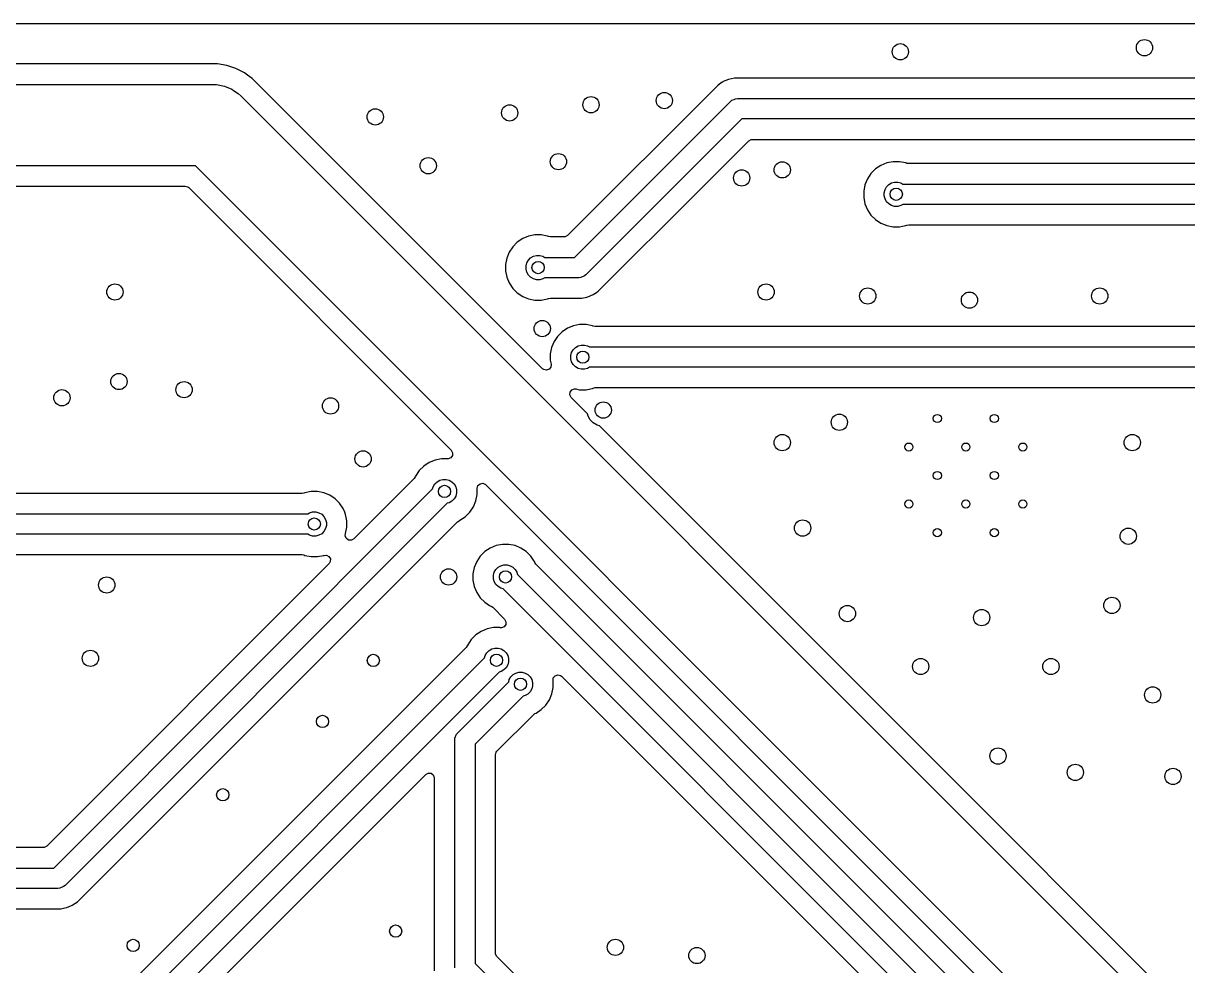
# Model space of a CAD drawing. Extents: x 2.03 to 8.88, y -5.74 to -2.97.
# Drawn here: x 3.695 to 4.821, y -3.884 to -2.972 of the extents above; entities that cross this region are included whole.
import ezdxf

# ---------------------------------------------------------------- set-up
doc = ezdxf.new("R2010")
doc.units = 0
doc.header["$MEASUREMENT"] = 0
doc.layers.add('BLACK', color=7, linetype='CONTINUOUS')

msp = doc.modelspace()

# ---------------------------------------------------------------- linework, layer by layer
at = {"layer": 'BLACK', "linetype": 'CONTINUOUS'}
for p, q in [((3.5013, -2.9725), (7.3916, -2.9725)), ((3.8826, -3.0118), (3.5387, -3.0118)), ((3.8918, -3.0132), (3.8826, -3.0118)), ((3.8826, -3.0118), (3.8826, -3.0118)), ((3.9006, -3.0161), (3.8918, -3.0132)), ((3.9081, -3.0199), (3.9006, -3.0161)), ((3.9089, -3.0203), (3.9081, -3.0199)), ((3.9119, -3.0225), (3.9089, -3.0203)), ((3.9164, -3.0258), (3.9119, -3.0225)), ((4.0962, -3.2056), (3.9164, -3.0258)), ((4.3709, -3.0295), (4.367, -3.0322)), ((4.3712, -3.0293), (4.3709, -3.0295)), ((4.3709, -3.0295), (4.3709, -3.0295)), ((4.3718, -3.0289), (4.3712, -3.0293)), ((4.3772, -3.0267), (4.3718, -3.0289)), ((4.3718, -3.0289), (4.3718, -3.0289)), ((4.3829, -3.0256), (4.3772, -3.0267)), ((4.3772, -3.0267), (4.3772, -3.0267)), ((5.3612, -3.0256), (4.3829, -3.0256)), ((4.3829, -3.0256), (4.3829, -3.0256)), ((3.5433, -3.0315), (3.878, -3.0315)), ((3.878, -3.0315), (3.8818, -3.0317)), ((3.8818, -3.0317), (3.8894, -3.0332)), ((3.8894, -3.0332), (3.8965, -3.0361)), ((3.8965, -3.0361), (3.8982, -3.0373)), ((3.8982, -3.0373), (3.9029, -3.0404)), ((3.9029, -3.0404), (3.9058, -3.043)), ((4.367, -3.0322), (4.2215, -3.1777)), ((4.367, -3.0322), (4.367, -3.0322)), ((3.9058, -3.043), (4.8588, -3.9961)), ((4.2282, -3.1988), (4.3789, -3.0482)), ((4.3789, -3.0482), (4.3804, -3.0469)), ((4.3804, -3.0469), (4.3825, -3.046)), ((4.3825, -3.046), (4.3839, -3.0455)), ((4.3839, -3.0455), (4.3858, -3.0453)), ((4.3858, -3.0453), (5.3583, -3.0453)), ((4.3899, -3.065), (4.2392, -3.2156)), ((5.3542, -3.065), (4.3899, -3.065)), ((4.348, -3.1347), (4.3966, -3.0861)), ((4.3966, -3.0861), (4.3991, -3.0848)), ((4.3991, -3.0848), (4.4001, -3.0847)), ((4.4001, -3.0847), (5.344, -3.0847)), ((4.5302, -3.1075), (4.5244, -3.1099)), ((4.5363, -3.1063), (4.5302, -3.1075)), ((4.5302, -3.1075), (4.5302, -3.1075)), ((4.5425, -3.1063), (4.5363, -3.1063)), ((4.5363, -3.1063), (4.5363, -3.1063)), ((4.5486, -3.1075), (4.5425, -3.1063)), ((4.5425, -3.1063), (4.5425, -3.1063)), ((4.5495, -3.1079), (4.5486, -3.1075)), ((4.5486, -3.1075), (4.5486, -3.1075)), ((4.5486, -3.1075), (4.5486, -3.1075)), ((4.5514, -3.1082), (4.5495, -3.1079)), ((5.0738, -3.1082), (4.5514, -3.1082)), ((3.8616, -3.1102), (3.5433, -3.1102)), ((4.8147, -4.0633), (3.8616, -3.1102)), ((4.5149, -3.1177), (4.5114, -3.1229)), ((4.5193, -3.1133), (4.5149, -3.1177)), ((4.5149, -3.1177), (4.5149, -3.1177)), ((4.5244, -3.1099), (4.5193, -3.1133)), ((4.5193, -3.1133), (4.5193, -3.1133)), ((4.5244, -3.1099), (4.5244, -3.1099)), ((3.5387, -3.1299), (3.8515, -3.1299)), ((3.8515, -3.1299), (3.8541, -3.1307)), ((3.8541, -3.1307), (3.8549, -3.1314)), ((3.8549, -3.1314), (4.1089, -3.3853)), ((4.5091, -3.1286), (4.5079, -3.1347)), ((4.5114, -3.1229), (4.5091, -3.1286)), ((4.5091, -3.1286), (4.5091, -3.1286)), ((4.5114, -3.1229), (4.5114, -3.1229)), ((4.5285, -3.1333), (4.53, -3.1306)), ((4.53, -3.1306), (4.5322, -3.1284)), ((4.5322, -3.1284), (4.5349, -3.1269)), ((4.5349, -3.1269), (4.5378, -3.1261)), ((4.5378, -3.1261), (4.5409, -3.1261)), ((4.5409, -3.1261), (4.5439, -3.1269)), ((4.5439, -3.1269), (4.5457, -3.128)), ((4.5457, -3.128), (5.0709, -3.128)), ((4.2511, -3.2316), (4.348, -3.1347)), ((4.5079, -3.1347), (4.5079, -3.1409)), ((4.5079, -3.1409), (4.5091, -3.147)), ((4.5277, -3.1363), (4.5285, -3.1333)), ((4.5277, -3.1393), (4.5277, -3.1363)), ((4.5285, -3.1423), (4.5277, -3.1393)), ((4.53, -3.145), (4.5285, -3.1423)), ((4.5091, -3.147), (4.5091, -3.147)), ((4.5091, -3.147), (4.5114, -3.1527)), ((4.5114, -3.1527), (4.5114, -3.1527)), ((4.5114, -3.1527), (4.5149, -3.1579)), ((4.5322, -3.1472), (4.53, -3.145)), ((4.5349, -3.1487), (4.5322, -3.1472)), ((4.5378, -3.1495), (4.5349, -3.1487)), ((4.5409, -3.1495), (4.5378, -3.1495)), ((4.5439, -3.1487), (4.5409, -3.1495)), ((4.5457, -3.1476), (4.5439, -3.1487)), ((5.0668, -3.1476), (4.5457, -3.1476)), ((4.5149, -3.1579), (4.5149, -3.1579)), ((4.5149, -3.1579), (4.5193, -3.1623)), ((4.5193, -3.1623), (4.5193, -3.1623)), ((4.5193, -3.1623), (4.5244, -3.1657)), ((4.5244, -3.1657), (4.5244, -3.1657)), ((4.5244, -3.1657), (4.528, -3.1672)), ((4.528, -3.1672), (4.5302, -3.1681)), ((4.5302, -3.1681), (4.5363, -3.1693)), ((4.5363, -3.1693), (4.5363, -3.1693)), ((4.5363, -3.1693), (4.5363, -3.1693)), ((4.5363, -3.1693), (4.5425, -3.1693)), ((4.5425, -3.1693), (4.5455, -3.1687)), ((4.5425, -3.1693), (4.5425, -3.1693)), ((4.5455, -3.1687), (4.5486, -3.1681)), ((4.5486, -3.1681), (4.5495, -3.1677)), ((4.5486, -3.1681), (4.5486, -3.1681)), ((4.5486, -3.1681), (4.5486, -3.1681)), ((4.5495, -3.1677), (4.5514, -3.1673)), ((4.5514, -3.1673), (5.0566, -3.1673)), ((4.1728, -3.1842), (4.1684, -3.1886)), ((4.178, -3.1807), (4.1728, -3.1842)), ((4.1728, -3.1842), (4.1728, -3.1842)), ((4.1837, -3.1784), (4.178, -3.1807)), ((4.178, -3.1807), (4.178, -3.1807)), ((4.1898, -3.1771), (4.1837, -3.1784)), ((4.1837, -3.1784), (4.1837, -3.1784)), ((4.196, -3.1771), (4.1898, -3.1771)), ((4.1898, -3.1771), (4.1898, -3.1771)), ((4.2021, -3.1784), (4.196, -3.1771)), ((4.196, -3.1771), (4.196, -3.1771)), ((4.203, -3.1787), (4.2021, -3.1784)), ((4.2021, -3.1784), (4.2021, -3.1784)), ((4.2021, -3.1784), (4.2021, -3.1784)), ((4.2049, -3.1791), (4.203, -3.1787)), ((4.218, -3.1791), (4.2049, -3.1791)), ((4.2191, -3.179), (4.218, -3.1791)), ((4.2215, -3.1777), (4.2191, -3.179)), ((4.165, -3.1937), (4.1626, -3.1995)), ((4.1684, -3.1886), (4.165, -3.1937)), ((4.165, -3.1937), (4.165, -3.1937)), ((4.1684, -3.1886), (4.1684, -3.1886)), ((4.1857, -3.1993), (4.1884, -3.1977)), ((4.1884, -3.1977), (4.1914, -3.197)), ((4.1914, -3.197), (4.1945, -3.197)), ((4.1945, -3.197), (4.1974, -3.1977)), ((4.1974, -3.1977), (4.1993, -3.1988)), ((4.1993, -3.1988), (4.2282, -3.1988)), ((4.1972, -3.3066), (4.0962, -3.2056)), ((4.1626, -3.1995), (4.1614, -3.2056)), ((4.1614, -3.2056), (4.1614, -3.2118)), ((4.1626, -3.1995), (4.1626, -3.1995)), ((4.1812, -3.2071), (4.182, -3.2041)), ((4.1812, -3.2102), (4.1812, -3.2071)), ((4.182, -3.2132), (4.1812, -3.2102)), ((4.182, -3.2041), (4.1835, -3.2015)), ((4.1835, -3.2015), (4.1857, -3.1993)), ((4.1614, -3.2118), (4.1626, -3.2179)), ((4.1626, -3.2179), (4.1626, -3.2179)), ((4.1626, -3.2179), (4.165, -3.2236)), ((4.1835, -3.2159), (4.182, -3.2132)), ((4.1857, -3.218), (4.1835, -3.2159)), ((4.1884, -3.2196), (4.1857, -3.218)), ((4.1914, -3.2204), (4.1884, -3.2196)), ((4.1945, -3.2204), (4.1914, -3.2204)), ((4.1974, -3.2196), (4.1945, -3.2204)), ((4.1993, -3.2185), (4.1974, -3.2196)), ((4.2323, -3.2185), (4.1993, -3.2185)), ((4.2342, -3.2183), (4.2323, -3.2185)), ((4.2378, -3.2168), (4.2342, -3.2183)), ((4.2392, -3.2156), (4.2378, -3.2168)), ((4.2378, -3.2168), (4.2378, -3.2168)), ((4.165, -3.2236), (4.165, -3.2236)), ((4.165, -3.2236), (4.1684, -3.2288)), ((4.1684, -3.2288), (4.1684, -3.2288)), ((4.1684, -3.2288), (4.1728, -3.2331)), ((4.2463, -3.2348), (4.2494, -3.2328)), ((4.2494, -3.2328), (4.2511, -3.2316)), ((4.1728, -3.2331), (4.1728, -3.2331)), ((4.1728, -3.2331), (4.178, -3.2366)), ((4.178, -3.2366), (4.178, -3.2366)), ((4.178, -3.2366), (4.1819, -3.2382)), ((4.1819, -3.2382), (4.1837, -3.239)), ((4.1837, -3.239), (4.1898, -3.2402)), ((4.1898, -3.2402), (4.1898, -3.2402)), ((4.1898, -3.2402), (4.1898, -3.2402)), ((4.1898, -3.2402), (4.196, -3.2402)), ((4.196, -3.2402), (4.2004, -3.2393)), ((4.196, -3.2402), (4.196, -3.2402)), ((4.2004, -3.2393), (4.2021, -3.239)), ((4.2021, -3.239), (4.203, -3.2386)), ((4.2021, -3.239), (4.2021, -3.239)), ((4.2021, -3.239), (4.2021, -3.239)), ((4.203, -3.2386), (4.2049, -3.2382)), ((4.2049, -3.2382), (4.2352, -3.2382)), ((4.2352, -3.2382), (4.2401, -3.2372)), ((4.2401, -3.2372), (4.2409, -3.2371)), ((4.2409, -3.2371), (4.2463, -3.2348)), ((4.227, -3.265), (4.2213, -3.2673)), ((4.2331, -3.2638), (4.227, -3.265)), ((4.227, -3.265), (4.227, -3.265)), ((4.2393, -3.2638), (4.2331, -3.2638)), ((4.2331, -3.2638), (4.2331, -3.2638)), ((4.2454, -3.265), (4.2393, -3.2638)), ((4.2393, -3.2638), (4.2393, -3.2638)), ((4.2463, -3.2654), (4.2454, -3.265)), ((4.2454, -3.265), (4.2454, -3.265)), ((4.2454, -3.265), (4.2454, -3.265)), ((4.2482, -3.2657), (4.2463, -3.2654)), ((5.0974, -3.2657), (4.2482, -3.2657)), ((4.2117, -3.2752), (4.2083, -3.2803)), ((4.2161, -3.2708), (4.2117, -3.2752)), ((4.2117, -3.2752), (4.2117, -3.2752)), ((4.2213, -3.2673), (4.2161, -3.2708)), ((4.2161, -3.2708), (4.2161, -3.2708)), ((4.2213, -3.2673), (4.2213, -3.2673)), ((4.2059, -3.2861), (4.2047, -3.2922)), ((4.2083, -3.2803), (4.2059, -3.2861)), ((4.2059, -3.2861), (4.2059, -3.2861)), ((4.2083, -3.2803), (4.2083, -3.2803)), ((4.2253, -3.2908), (4.2269, -3.2881)), ((4.2269, -3.2881), (4.229, -3.2859)), ((4.229, -3.2859), (4.2317, -3.2844)), ((4.2317, -3.2844), (4.2347, -3.2836)), ((4.2347, -3.2836), (4.2378, -3.2836)), ((4.2378, -3.2836), (4.2407, -3.2844)), ((4.2407, -3.2844), (4.2426, -3.2854)), ((4.2426, -3.2854), (5.0945, -3.2854)), ((4.2047, -3.2922), (4.2047, -3.2984)), ((4.2047, -3.2984), (4.2055, -3.3022)), ((4.2245, -3.2937), (4.2253, -3.2908)), ((4.2245, -3.2968), (4.2245, -3.2937)), ((4.2253, -3.2998), (4.2245, -3.2968)), ((4.2269, -3.3025), (4.2253, -3.2998)), ((4.1983, -3.3074), (4.1972, -3.3066)), ((4.2009, -3.308), (4.1983, -3.3074)), ((4.2035, -3.3071), (4.2009, -3.308)), ((4.2052, -3.3049), (4.2035, -3.3071)), ((4.2055, -3.3022), (4.2052, -3.3049)), ((4.229, -3.3046), (4.2269, -3.3025)), ((4.2317, -3.3062), (4.229, -3.3046)), ((4.2347, -3.307), (4.2317, -3.3062)), ((4.2378, -3.307), (4.2347, -3.307)), ((4.2407, -3.3062), (4.2378, -3.307)), ((4.2426, -3.3051), (4.2407, -3.3062)), ((5.0904, -3.3051), (4.2426, -3.3051)), ((4.2236, -3.3319), (4.2238, -3.3291)), ((4.2249, -3.3343), (4.2236, -3.3319)), ((4.2238, -3.3291), (4.2254, -3.3269)), ((4.2254, -3.3269), (4.228, -3.326)), ((4.228, -3.326), (4.2293, -3.326)), ((4.2293, -3.326), (4.2304, -3.3262)), ((4.2304, -3.3262), (4.2331, -3.3268)), ((4.2331, -3.3268), (4.2331, -3.3268)), ((4.2331, -3.3268), (4.2393, -3.3268)), ((4.2393, -3.3268), (4.2437, -3.3259)), ((4.2393, -3.3268), (4.2393, -3.3268)), ((4.2437, -3.3259), (4.2454, -3.3256)), ((4.2454, -3.3256), (4.2463, -3.3252)), ((4.2454, -3.3256), (4.2454, -3.3256)), ((4.2454, -3.3256), (4.2454, -3.3256)), ((4.2463, -3.3252), (4.2482, -3.3248)), ((4.2482, -3.3248), (5.0802, -3.3248)), ((4.2407, -3.3501), (4.2249, -3.3343)), ((4.2414, -3.3525), (4.2407, -3.3501)), ((4.2434, -3.356), (4.2414, -3.3525)), ((4.2463, -3.359), (4.2434, -3.356)), ((4.2499, -3.361), (4.2463, -3.359)), ((4.2523, -3.3616), (4.2499, -3.361)), ((4.4604, -3.5697), (4.2523, -3.3616)), ((4.11, -3.3905), (4.1084, -3.3927)), ((4.1089, -3.3853), (4.1102, -3.3878)), ((4.1102, -3.3878), (4.11, -3.3905)), ((4.0823, -3.4007), (4.0779, -3.4051)), ((4.0874, -3.3973), (4.0823, -3.4007)), ((4.0823, -3.4007), (4.0823, -3.4007)), ((4.0932, -3.3949), (4.0874, -3.3973)), ((4.0874, -3.3973), (4.0874, -3.3973)), ((4.0993, -3.3937), (4.0932, -3.3949)), ((4.0932, -3.3949), (4.0932, -3.3949)), ((4.1054, -3.3937), (4.0993, -3.3937)), ((4.1058, -3.3937), (4.1054, -3.3937)), ((4.1084, -3.3927), (4.1058, -3.3937)), ((4.073, -3.4128), (4.0147, -3.4711)), ((4.074, -3.4112), (4.073, -3.4128)), ((4.0744, -3.4103), (4.074, -3.4112)), ((4.0779, -3.4051), (4.0744, -3.4103)), ((4.0744, -3.4103), (4.0744, -3.4103)), ((4.0779, -3.4051), (4.0779, -3.4051)), ((3.7243, -3.7894), (4.0909, -3.4227)), ((4.0909, -3.4227), (4.0915, -3.4207)), ((4.0915, -3.4207), (4.093, -3.418)), ((4.093, -3.418), (4.0952, -3.4158)), ((4.0952, -3.4158), (4.0978, -3.4143)), ((4.0978, -3.4143), (4.1008, -3.4135)), ((4.1008, -3.4135), (4.1039, -3.4135)), ((4.1039, -3.4135), (4.1069, -3.4143)), ((4.1069, -3.4143), (4.1096, -3.4158)), ((4.1096, -3.4158), (4.1117, -3.418)), ((4.1117, -3.418), (4.1133, -3.4207)), ((4.1133, -3.4207), (4.1141, -3.4237)), ((4.1141, -3.4237), (4.1141, -3.4267)), ((4.1339, -3.4221), (4.1347, -3.4195)), ((4.1339, -3.4283), (4.1339, -3.4221)), ((4.1347, -3.4195), (4.1367, -3.4177)), ((4.1367, -3.4177), (4.1395, -3.4173)), ((4.1395, -3.4173), (4.142, -3.4184)), ((4.142, -3.4184), (4.1422, -3.4187)), ((4.1422, -3.4187), (4.804, -4.0805)), ((3.9644, -3.4271), (3.0325, -3.4271)), ((3.9663, -3.4268), (3.9644, -3.4271)), ((3.9672, -3.4264), (3.9663, -3.4268)), ((3.9733, -3.4252), (3.9672, -3.4264)), ((3.9672, -3.4264), (3.9672, -3.4264)), ((3.9672, -3.4264), (3.9672, -3.4264)), ((3.9672, -3.4264), (3.9672, -3.4264)), ((3.9795, -3.4252), (3.9733, -3.4252)), ((3.9733, -3.4252), (3.9733, -3.4252)), ((3.9856, -3.4264), (3.9795, -3.4252)), ((3.9795, -3.4252), (3.9795, -3.4252)), ((3.9913, -3.4288), (3.9856, -3.4264)), ((3.9856, -3.4264), (3.9856, -3.4264)), ((3.9965, -3.4322), (3.9913, -3.4288)), ((3.9913, -3.4288), (3.9913, -3.4288)), ((4.0009, -3.4366), (3.9965, -3.4322)), ((3.9965, -3.4322), (3.9965, -3.4322)), ((4.1096, -3.4346), (4.1069, -3.4361)), ((4.1117, -3.4324), (4.1096, -3.4346)), ((4.1133, -3.4297), (4.1117, -3.4324)), ((4.1141, -3.4267), (4.1133, -3.4297)), ((4.1303, -3.4401), (4.1327, -3.4344)), ((4.1327, -3.4344), (4.1339, -3.4283)), ((3.0354, -3.4469), (3.97, -3.4469)), ((4.1048, -3.4367), (3.7353, -3.8062)), ((3.97, -3.4469), (3.9719, -3.4458)), ((3.9719, -3.4458), (3.9748, -3.445)), ((3.9748, -3.445), (3.9779, -3.445)), ((3.9779, -3.445), (3.9809, -3.4458)), ((3.9809, -3.4458), (3.9836, -3.4473)), ((4.0043, -3.4418), (4.0009, -3.4366)), ((4.0009, -3.4366), (4.0009, -3.4366)), ((4.0058, -3.4454), (4.0043, -3.4418)), ((4.0043, -3.4418), (4.0043, -3.4418)), ((4.0067, -3.4475), (4.0058, -3.4454)), ((4.1069, -3.4361), (4.1048, -3.4367)), ((4.1225, -3.4497), (4.1268, -3.4453)), ((4.1268, -3.4453), (4.1303, -3.4401)), ((3.7472, -3.8222), (4.1148, -3.4546)), ((3.9836, -3.4473), (3.9857, -3.4495)), ((3.9857, -3.4495), (3.9873, -3.4522)), ((3.9873, -3.4522), (3.9881, -3.4552)), ((3.9881, -3.4552), (3.9881, -3.4582)), ((4.0073, -3.4505), (4.0067, -3.4475)), ((4.0079, -3.4536), (4.0073, -3.4505)), ((4.0079, -3.4598), (4.0079, -3.4536)), ((4.0079, -3.4536), (4.0079, -3.4536)), ((4.0079, -3.4536), (4.0079, -3.4536)), ((4.1148, -3.4546), (4.1164, -3.4535)), ((4.1164, -3.4535), (4.1173, -3.4531)), ((4.1173, -3.4531), (4.1225, -3.4497)), ((3.97, -3.4665), (3.0395, -3.4665)), ((3.9719, -3.4676), (3.97, -3.4665)), ((3.9748, -3.4684), (3.9719, -3.4676)), ((3.9779, -3.4684), (3.9748, -3.4684)), ((3.9809, -3.4676), (3.9779, -3.4684)), ((3.9836, -3.4661), (3.9809, -3.4676)), ((3.9857, -3.4639), (3.9836, -3.4661)), ((3.9873, -3.4612), (3.9857, -3.4639)), ((3.9881, -3.4582), (3.9873, -3.4612)), ((4.0064, -3.468), (4.0067, -3.4661)), ((4.0073, -3.4705), (4.0064, -3.468)), ((4.0066, -3.4661), (4.0067, -3.4659)), ((4.0067, -3.4661), (4.0066, -3.4661)), ((4.0067, -3.4659), (4.0079, -3.4598)), ((4.0067, -3.4659), (4.0067, -3.4659)), ((4.0095, -3.4722), (4.0073, -3.4705)), ((4.0123, -3.4724), (4.0095, -3.4722)), ((4.0147, -3.4711), (4.0123, -3.4724)), ((4.1465, -3.4799), (4.1413, -3.4834)), ((4.1522, -3.4776), (4.1465, -3.4799)), ((4.1465, -3.4799), (4.1465, -3.4799)), ((4.1583, -3.4764), (4.1522, -3.4776)), ((4.1522, -3.4776), (4.1522, -3.4776)), ((4.1645, -3.4764), (4.1583, -3.4764)), ((4.1583, -3.4764), (4.1583, -3.4764)), ((4.1706, -3.4776), (4.1645, -3.4764)), ((4.1645, -3.4764), (4.1645, -3.4764)), ((4.1763, -3.4799), (4.1706, -3.4776)), ((4.1706, -3.4776), (4.1706, -3.4776)), ((4.1815, -3.4834), (4.1763, -3.4799)), ((4.1763, -3.4799), (4.1763, -3.4799)), ((3.0497, -3.4862), (3.9644, -3.4862)), ((3.9644, -3.4862), (3.9663, -3.4866)), ((3.9663, -3.4866), (3.9672, -3.487)), ((3.9672, -3.487), (3.9672, -3.487)), ((3.9672, -3.487), (3.9672, -3.487)), ((3.9672, -3.487), (3.9733, -3.4882)), ((3.9733, -3.4882), (3.9733, -3.4882)), ((3.9733, -3.4882), (3.9733, -3.4882)), ((3.9733, -3.4882), (3.9795, -3.4882)), ((3.9795, -3.4882), (3.9856, -3.487)), ((3.9795, -3.4882), (3.9795, -3.4882)), ((3.9856, -3.487), (3.9858, -3.4869)), ((3.9856, -3.487), (3.9856, -3.487)), ((3.9858, -3.487), (3.9882, -3.4868)), ((3.9858, -3.4869), (3.9858, -3.487)), ((3.9882, -3.4868), (3.9906, -3.488)), ((3.9906, -3.488), (3.992, -3.4904)), ((3.992, -3.4904), (3.9919, -3.4931)), ((4.1369, -3.4878), (4.1335, -3.4929)), ((4.1413, -3.4834), (4.1369, -3.4878)), ((4.1369, -3.4878), (4.1369, -3.4878)), ((4.1413, -3.4834), (4.1413, -3.4834)), ((4.1859, -3.4878), (4.1815, -3.4834)), ((4.1815, -3.4834), (4.1815, -3.4834)), ((4.1884, -3.4916), (4.1859, -3.4878)), ((4.1893, -3.4929), (4.1884, -3.4916)), ((3.9908, -3.495), (3.7175, -3.7682)), ((3.9919, -3.4931), (3.9908, -3.495)), ((4.1311, -3.4987), (4.1299, -3.5048)), ((4.1335, -3.4929), (4.1311, -3.4987)), ((4.1311, -3.4987), (4.1311, -3.4987)), ((4.1335, -3.4929), (4.1335, -3.4929)), ((4.1505, -3.5034), (4.152, -3.5007)), ((4.152, -3.5007), (4.1542, -3.4985)), ((4.1542, -3.4985), (4.1569, -3.497)), ((4.1569, -3.497), (4.1599, -3.4962)), ((4.1599, -3.4962), (4.163, -3.4962)), ((4.163, -3.4962), (4.1659, -3.497)), ((4.1659, -3.497), (4.1686, -3.4985)), ((4.1686, -3.4985), (4.1708, -3.5007)), ((4.1708, -3.5007), (4.1723, -3.5034)), ((4.1897, -3.4939), (4.1893, -3.4929)), ((4.1908, -3.4955), (4.1897, -3.4939)), ((4.6017, -3.9064), (4.1908, -3.4955)), ((4.1299, -3.5048), (4.1299, -3.511)), ((4.1299, -3.511), (4.1311, -3.5171)), ((4.1497, -3.5063), (4.1505, -3.5034)), ((4.1497, -3.5094), (4.1497, -3.5063)), ((4.1505, -3.5124), (4.1497, -3.5094)), ((4.152, -3.5151), (4.1505, -3.5124)), ((4.1723, -3.5034), (4.1729, -3.5054)), ((4.1729, -3.5054), (4.5857, -3.9182)), ((4.1311, -3.5171), (4.1311, -3.5171)), ((4.1311, -3.5171), (4.1335, -3.5228)), ((4.1335, -3.5228), (4.1335, -3.5228)), ((4.1335, -3.5228), (4.1369, -3.528)), ((4.1542, -3.5172), (4.152, -3.5151)), ((4.1569, -3.5188), (4.1542, -3.5172)), ((4.159, -3.5193), (4.1569, -3.5188)), ((4.5689, -3.9293), (4.159, -3.5193)), ((4.1369, -3.528), (4.1369, -3.528)), ((4.1369, -3.528), (4.1413, -3.5324)), ((4.1413, -3.5324), (4.146, -3.5354)), ((4.146, -3.5354), (4.1465, -3.5358)), ((4.1465, -3.5358), (4.1474, -3.5362)), ((4.1474, -3.5362), (4.149, -3.5372)), ((4.149, -3.5372), (4.1605, -3.5488)), ((4.1435, -3.5582), (4.1378, -3.5605)), ((4.1496, -3.5569), (4.1435, -3.5582)), ((4.1435, -3.5582), (4.1435, -3.5582)), ((4.1558, -3.5569), (4.1496, -3.5569)), ((4.1496, -3.5569), (4.1496, -3.5569)), ((4.1561, -3.557), (4.1558, -3.5569)), ((4.1558, -3.5569), (4.1558, -3.5569)), ((4.1574, -3.5571), (4.1561, -3.557)), ((4.16, -3.5561), (4.1574, -3.5571)), ((4.1617, -3.5539), (4.16, -3.5561)), ((4.1605, -3.5488), (4.1618, -3.5512)), ((4.1618, -3.5512), (4.1617, -3.5539)), ((4.1282, -3.5684), (4.1248, -3.5735)), ((4.1326, -3.564), (4.1282, -3.5684)), ((4.1282, -3.5684), (4.1282, -3.5684)), ((4.1378, -3.5605), (4.1326, -3.564)), ((4.1326, -3.564), (4.1326, -3.564)), ((4.1378, -3.5605), (4.1378, -3.5605)), ((4.5722, -3.6815), (4.4604, -3.5697)), ((4.1233, -3.576), (3.7699, -3.9294)), ((4.1244, -3.5745), (4.1233, -3.576)), ((4.1248, -3.5735), (4.1244, -3.5745)), ((4.1248, -3.5735), (4.1248, -3.5735)), ((4.1418, -3.5839), (4.1433, -3.5813)), ((4.1433, -3.5813), (4.1455, -3.5791)), ((4.1455, -3.5791), (4.1482, -3.5775)), ((4.1482, -3.5775), (4.1511, -3.5768)), ((4.1511, -3.5768), (4.1542, -3.5768)), ((4.1542, -3.5768), (4.1572, -3.5775)), ((4.1572, -3.5775), (4.1599, -3.5791)), ((4.1599, -3.5791), (4.1621, -3.5813)), ((4.1621, -3.5813), (4.1636, -3.5839)), ((3.7859, -3.9413), (4.1412, -3.586)), ((4.1412, -3.586), (4.1418, -3.5839)), ((4.1636, -3.593), (4.1621, -3.5957)), ((4.1636, -3.5839), (4.1644, -3.5869)), ((4.1644, -3.59), (4.1636, -3.593)), ((4.1644, -3.5869), (4.1644, -3.59)), ((4.1551, -3.5999), (3.8027, -3.9524)), ((4.1572, -3.5994), (4.1551, -3.5999)), ((4.1599, -3.5978), (4.1572, -3.5994)), ((4.1621, -3.5957), (4.1599, -3.5978)), ((4.165, -3.6072), (4.1666, -3.6045)), ((4.1666, -3.6045), (4.1687, -3.6023)), ((4.1687, -3.6023), (4.1714, -3.6008)), ((4.1714, -3.6008), (4.1744, -3.6)), ((4.1744, -3.6), (4.1775, -3.6)), ((4.1775, -3.6), (4.1805, -3.6008)), ((4.1805, -3.6008), (4.1831, -3.6023)), ((4.1831, -3.6023), (4.1853, -3.6045)), ((4.1853, -3.6045), (4.1868, -3.6072)), ((4.2076, -3.6055), (4.2093, -3.6034)), ((4.2093, -3.6034), (4.2119, -3.6024)), ((4.2119, -3.6024), (4.2146, -3.6031)), ((4.2146, -3.6031), (4.2156, -3.6039)), ((4.2156, -3.6039), (4.5478, -3.936)), ((4.1151, -3.6586), (4.1645, -3.6093)), ((4.1645, -3.6093), (4.165, -3.6072)), ((4.1868, -3.6072), (4.1876, -3.6102)), ((4.1876, -3.6132), (4.1868, -3.6162)), ((4.1876, -3.6102), (4.1876, -3.6132)), ((4.2062, -3.6209), (4.2074, -3.6148)), ((4.2074, -3.6083), (4.2076, -3.6055)), ((4.2074, -3.6086), (4.2074, -3.6083)), ((4.2074, -3.6148), (4.2074, -3.6086)), ((4.2074, -3.6086), (4.2074, -3.6086)), ((4.1784, -3.6232), (4.1319, -3.6697)), ((4.1805, -3.6226), (4.1784, -3.6232)), ((4.1831, -3.6211), (4.1805, -3.6226)), ((4.1853, -3.6189), (4.1831, -3.6211)), ((4.1868, -3.6162), (4.1853, -3.6189)), ((4.2004, -3.6318), (4.2039, -3.6266)), ((4.2039, -3.6266), (4.2062, -3.6209)), ((4.1909, -3.6396), (4.196, -3.6362)), ((4.196, -3.6362), (4.2004, -3.6318)), ((4.153, -3.6764), (4.1883, -3.6411)), ((4.1883, -3.6411), (4.1899, -3.64)), ((4.1899, -3.64), (4.1909, -3.6396)), ((4.1124, -3.6637), (4.1139, -3.6601)), ((4.1139, -3.6601), (4.1151, -3.6586)), ((4.1139, -3.6601), (4.1139, -3.6601)), ((4.1122, -3.6656), (4.1124, -3.6637)), ((4.1122, -3.8858), (4.1122, -3.6656)), ((4.1319, -3.6697), (4.1319, -3.8817)), ((4.1516, -3.6799), (4.1524, -3.6772)), ((4.1516, -3.8716), (4.1516, -3.6799)), ((4.1524, -3.6772), (4.153, -3.6764)), ((4.8656, -3.9749), (4.5722, -3.6815)), ((3.8239, -3.9591), (4.0842, -3.6988)), ((4.0842, -3.6988), (4.0866, -3.6975)), ((4.0866, -3.6975), (4.0893, -3.6976)), ((4.0893, -3.6976), (4.0915, -3.6993)), ((4.0915, -3.6993), (4.0925, -3.7019)), ((4.0925, -3.7019), (4.0925, -3.7022)), ((4.0925, -3.7022), (4.0925, -3.8887)), ((3.7141, -3.7697), (3.0199, -3.7697)), ((3.7151, -3.7696), (3.7141, -3.7697)), ((3.7175, -3.7682), (3.7151, -3.7696)), ((3.0142, -3.7894), (3.7243, -3.7894)), ((3.7353, -3.8062), (3.7338, -3.8074)), ((3.7283, -3.8091), (3.0142, -3.8091)), ((3.7303, -3.8089), (3.7283, -3.8091)), ((3.7338, -3.8074), (3.7303, -3.8089)), ((3.7338, -3.8074), (3.7338, -3.8074)), ((3.0199, -3.8288), (3.7313, -3.8288)), ((3.7313, -3.8288), (3.7351, -3.828)), ((3.7351, -3.828), (3.737, -3.8276)), ((3.737, -3.8276), (3.7415, -3.8257)), ((3.7415, -3.8257), (3.7423, -3.8254)), ((3.7423, -3.8254), (3.7449, -3.8237)), ((3.7423, -3.8254), (3.7423, -3.8254)), ((3.7423, -3.8254), (3.7423, -3.8254)), ((3.7449, -3.8237), (3.7472, -3.8222)), ((4.1517, -3.8726), (4.1516, -3.8716)), ((4.153, -3.875), (4.1517, -3.8726)), ((4.1319, -3.8817), (4.2023, -3.9521)), ((4.2142, -3.9361), (4.153, -3.875))]:
    msp.add_line(p, q, dxfattribs=at)
at = {"layer": 'BLACK'}
for centre, radius in [((4.5433, -3), 0.00787), ((4.7795, -2.9961), 0.00787), ((4.315, -3.0472), 0.00787), ((4.1654, -3.0591), 0.00787), ((4.2441, -3.0512), 0.00787), ((4.0354, -3.063), 0.00787), ((4.0866, -3.1102), 0.00787), ((4.2126, -3.1063), 0.00787), ((4.4291, -3.1142), 0.00787), ((4.3898, -3.122), 0.00787), ((4.5394, -3.1378), 0.00591), ((4.1929, -3.2087), 0.00591), ((3.7835, -3.2323), 0.00787), ((4.4134, -3.2323), 0.00787), ((4.5118, -3.2362), 0.00787), ((4.6102, -3.2402), 0.00787), ((4.7362, -3.2362), 0.00787), ((4.1969, -3.2677), 0.00787), ((4.2362, -3.2953), 0.00591), ((3.7874, -3.3189), 0.00787), ((3.8504, -3.3268), 0.00787), ((3.7323, -3.3346), 0.00787), ((3.9921, -3.3425), 0.00787), ((4.2559, -3.3465), 0.00787), ((4.4843, -3.3583), 0.00787), ((4.5791, -3.3547), 0.00394), ((4.6343, -3.3547), 0.00394), ((4.4291, -3.378), 0.00787), ((4.5516, -3.3823), 0.00394), ((4.6067, -3.3823), 0.00394), ((4.6618, -3.3823), 0.00394), ((4.7677, -3.378), 0.00787), ((4.0236, -3.3937), 0.00787), ((4.5791, -3.4098), 0.00394), ((4.6343, -3.4098), 0.00394), ((4.1024, -3.4252), 0.00591), ((4.5516, -3.4374), 0.00394), ((4.6067, -3.4374), 0.00394), ((4.6618, -3.4374), 0.00394), ((3.9764, -3.4567), 0.00591), ((4.4488, -3.4606), 0.00787), ((4.5791, -3.465), 0.00394), ((4.6343, -3.465), 0.00394), ((4.7638, -3.4685), 0.00787), ((4.1063, -3.5079), 0.00787), ((4.1614, -3.5079), 0.00591), ((3.7756, -3.5157), 0.00787), ((4.4921, -3.5433), 0.00787), ((4.748, -3.5354), 0.00787), ((4.622, -3.5472), 0.00787), ((3.7598, -3.5866), 0.00787), ((4.0335, -3.5886), 0.00591), ((4.1527, -3.5885), 0.00591), ((4.563, -3.5945), 0.00787), ((4.689, -3.5945), 0.00787), ((4.1759, -3.6117), 0.00591), ((4.7874, -3.622), 0.00787), ((3.9843, -3.6476), 0.00591), ((4.6378, -3.6811), 0.00787), ((4.7126, -3.6969), 0.00787), ((4.8071, -3.7008), 0.00787), ((3.8878, -3.7185), 0.00591), ((4.0551, -3.8504), 0.00591), ((3.8012, -3.8642), 0.00591), ((4.2677, -3.8661), 0.00787), ((4.3465, -3.874), 0.00787)]:
    msp.add_circle(centre, radius, dxfattribs=at)
at = {"layer": 'WHITE'}
for centre, radius in [((4.5433, -3), 0.00787), ((4.7795, -2.9961), 0.00787), ((4.315, -3.0472), 0.00787), ((4.1654, -3.0591), 0.00787), ((4.2441, -3.0512), 0.00787), ((4.0354, -3.063), 0.00787), ((4.0866, -3.1102), 0.00787), ((4.2126, -3.1063), 0.00787), ((4.4291, -3.1142), 0.00787), ((4.3898, -3.122), 0.00787), ((4.5394, -3.1378), 0.00591), ((4.1929, -3.2087), 0.00591), ((3.7835, -3.2323), 0.00787), ((4.4134, -3.2323), 0.00787), ((4.5118, -3.2362), 0.00787), ((4.6102, -3.2402), 0.00787), ((4.7362, -3.2362), 0.00787), ((4.1969, -3.2677), 0.00787), ((4.2362, -3.2953), 0.00591), ((3.7874, -3.3189), 0.00787), ((3.8504, -3.3268), 0.00787), ((3.7323, -3.3346), 0.00787), ((3.9921, -3.3425), 0.00787), ((4.2559, -3.3465), 0.00787), ((4.4843, -3.3583), 0.00787), ((4.5791, -3.3547), 0.00394), ((4.6343, -3.3547), 0.00394), ((4.4291, -3.378), 0.00787), ((4.5516, -3.3823), 0.00394), ((4.6067, -3.3823), 0.00394), ((4.6618, -3.3823), 0.00394), ((4.7677, -3.378), 0.00787), ((4.0236, -3.3937), 0.00787), ((4.5791, -3.4098), 0.00394), ((4.6343, -3.4098), 0.00394), ((4.1024, -3.4252), 0.00591), ((4.5516, -3.4374), 0.00394), ((4.6067, -3.4374), 0.00394), ((4.6618, -3.4374), 0.00394), ((3.9764, -3.4567), 0.00591), ((4.4488, -3.4606), 0.00787), ((4.5791, -3.465), 0.00394), ((4.6343, -3.465), 0.00394), ((4.7638, -3.4685), 0.00787), ((4.1063, -3.5079), 0.00787), ((4.1614, -3.5079), 0.00591), ((3.7756, -3.5157), 0.00787), ((4.4921, -3.5433), 0.00787), ((4.748, -3.5354), 0.00787), ((4.622, -3.5472), 0.00787), ((3.7598, -3.5866), 0.00787), ((4.0335, -3.5886), 0.00591), ((4.1527, -3.5885), 0.00591), ((4.563, -3.5945), 0.00787), ((4.689, -3.5945), 0.00787), ((4.1759, -3.6117), 0.00591), ((4.7874, -3.622), 0.00787), ((3.9843, -3.6476), 0.00591), ((4.6378, -3.6811), 0.00787), ((4.7126, -3.6969), 0.00787), ((4.8071, -3.7008), 0.00787), ((3.8878, -3.7185), 0.00591), ((4.0551, -3.8504), 0.00591), ((3.8012, -3.8642), 0.00591), ((4.2677, -3.8661), 0.00787), ((4.3465, -3.874), 0.00787)]:
    msp.add_circle(centre, radius, dxfattribs=at)

doc.saveas('drawing.dxf')
